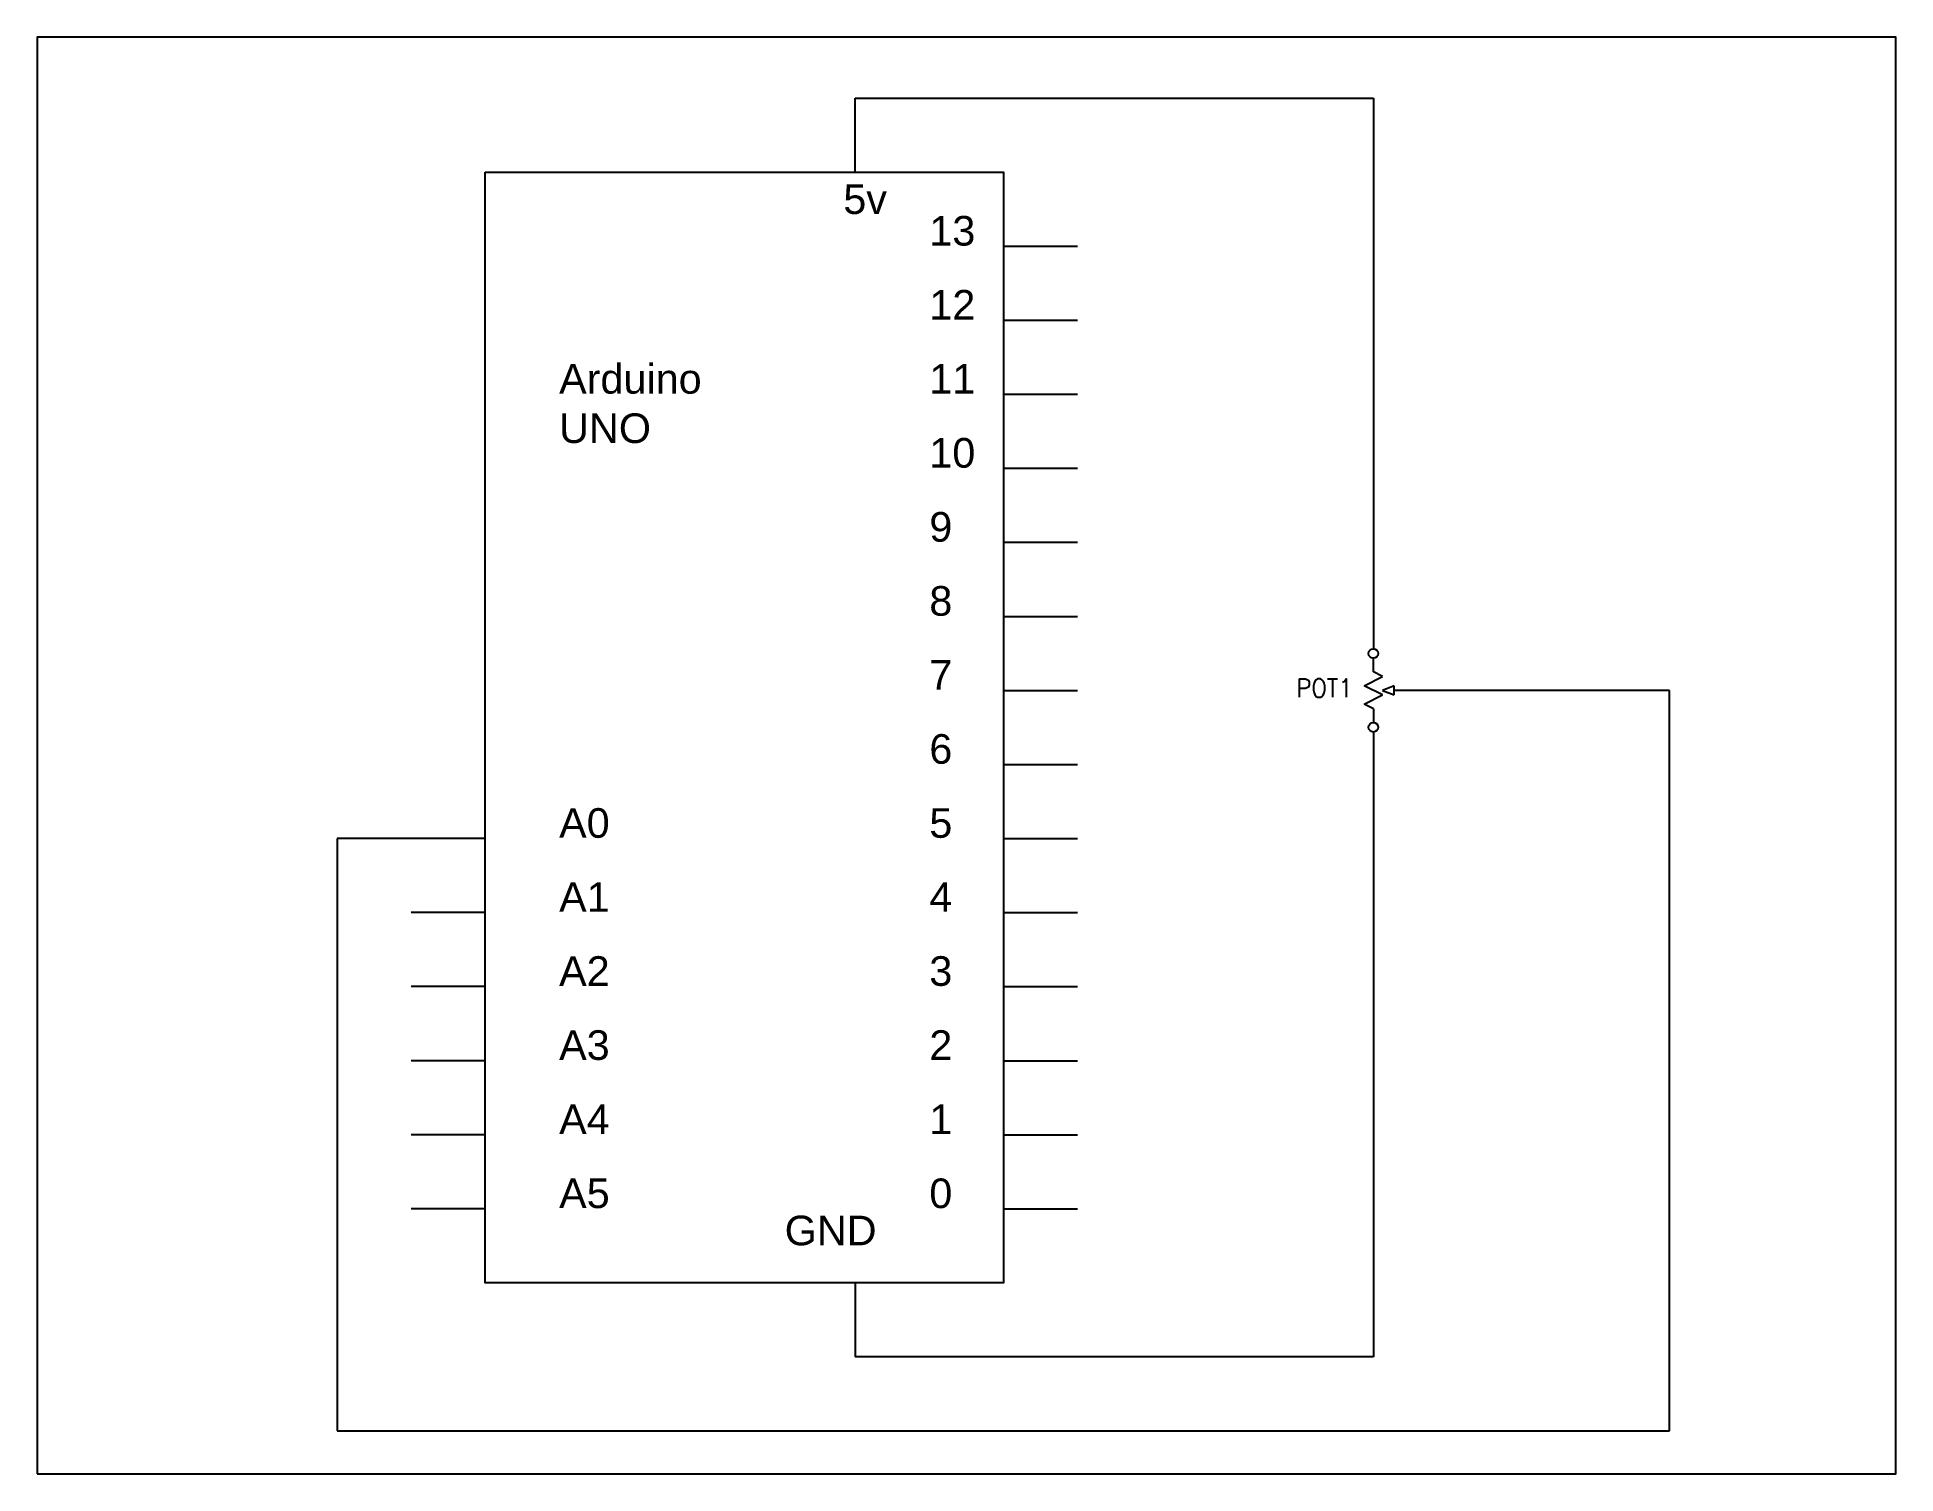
# Paper-space layout 'Layout13' of a CAD drawing. Header units: inches. Extents: x -0.1 to 10.9, y -0.1 to 8.4.
# The model-space entities are those that its viewports show. They can reach past a viewport. Long polylines and large blocks are cut down to what shows.
import ezdxf
from ezdxf.enums import TextEntityAlignment as Align

# ---------------------------------------------------------------- set-up
doc = ezdxf.new("R2010")
doc.units = ezdxf.units.IN
doc.header["$MEASUREMENT"] = 0
for name, color, linetype in [('SYMS', 7, 'Continuous'), ('TAGS', 150, 'Continuous'), ('WIRES', 7, 'Continuous')]:
    doc.layers.add(name, color=color, linetype=linetype)
doc.styles.get("Standard").update_dxf_attribs({"font": 'arial.ttf'})
doc.styles.add('WD', font='romans.shx')

# ---------------------------------------------------------------- blocks, each defined once
blk = doc.blocks.new('VVR1TZ')
for p, q in [((0, 0.125), (0, 0.217)), ((-0.062, 0.031), (0.062, 0.094)), ((0.062, -0.031), (-0.062, 0.031)), ((0.062, 0.094), (0, 0.125)), ((0.141, 0.031), (0.062, 0)), ((0.062, 0), (0.141, -0.031)), ((0.141, -0.031), (0.141, 0.031)), ((-0.062, -0.094), (0.062, -0.031)), ((0, -0.125), (-0.062, -0.094)), ((0, -0.125), (0, -0.217))]:
    blk.add_line(p, q)
for centre in [(0, 0.249), (0, -0.249)]:
    blk.add_circle(centre, 0.0322)
at = {"style": 'WD'}
for tag, width, p in [('INST', 0.7, (-0.141, 0.435)), ('LOC', 0.7, (-0.141, 0.266)), ('RATING1', 0.9, (-0.141, 0.109)), ('TAG1', 0.9, (-0.141, -0.047)), ('DESC1', 0.7, (-0.141, -0.203)), ('DESC2', 0.7, (-0.141, -0.359))]:
    blk.add_attdef(tag, text='', height=0.125, dxfattribs=dict(at, width=width)).set_placement(p, align=Align.RIGHT)
at = {"linetype": 'Continuous', "style": 'WD', "flags": 8}
for tag, p in [('TERM01', (0.062, 0.281)), ('TERM03', (0.156, 0.062))]:
    blk.add_attdef(tag, p, '', height=0.125, dxfattribs=at)
at = {"color": 7, "style": 'WD', "flags": 1}
for tag, p in [('X4TERM01', (-0.031, 0.25)), ('X2TERM01', (0, 0.281)), ('X1TERM01', (0.031, 0.25)), ('X1TERM03', (0.141, 0)), ('X4TERM02', (-0.031, -0.25)), ('X1TERM02', (0.031, -0.25)), ('X8TERM02', (0, -0.281))]:
    blk.add_attdef(tag, p, '', height=0.0125, dxfattribs=at)
at = {"linetype": 'Continuous', "style": 'WD', "flags": 9}
blk.add_attdef('ASSYCODE', text='', height=0.01, dxfattribs=at).set_placement((-0.141, -0.125), align=Align.CENTER)
at = {"style": 'WD', "flags": 9}
blk.add_attdef('FAMILY', text='', height=0.01, dxfattribs=at).set_placement((-0.141, -0.066), align=Align.CENTER)
at = {"linetype": 'Continuous', "style": 'WD', "flags": 9}
for tag, p in [('MFG', (-0.143, -0.099)), ('CAT', (-0.143, -0.084))]:
    blk.add_attdef(tag, text='', height=0.01, dxfattribs=at).set_placement(p, align=Align.MIDDLE)
at = {"linetype": 'Continuous', "style": 'WD', "flags": 8}
blk.add_attdef('TERM02', text='', height=0.125, dxfattribs=at).set_placement((0.062, -0.297), align=Align.TOP_LEFT)

msp = doc.modelspace()

# ---------------------------------------------------------------- linework, layer by layer
for points in [[(25, 20), (36, 20), (36, 28.5), (25, 28.5)], [(27.651, 27.701), (30.718, 27.701), (30.718, 21.13), (27.651, 21.13)]]:
    msp.add_lwpolyline(points, close=True)
at = {"layer": 'WIRES'}
for p, q in [((29.842, 27.701), (29.842, 28.139)), ((29.842, 28.139), (32.908, 28.139)), ((32.908, 28.139), (32.908, 24.881)), ((30.718, 27.263), (31.156, 27.263)), ((30.718, 26.825), (31.156, 26.825)), ((30.718, 26.387), (31.156, 26.387)), ((30.718, 25.949), (31.156, 25.949)), ((30.718, 25.511), (31.156, 25.511)), ((30.718, 25.073), (31.156, 25.073)), ((30.718, 24.635), (31.156, 24.635)), ((34.661, 24.635), (33.031, 24.635)), ((34.661, 20.254), (34.661, 24.635)), ((32.908, 24.388), (32.908, 20.692)), ((30.718, 24.197), (31.156, 24.197)), ((27.213, 23.759), (26.775, 23.759)), ((26.775, 23.759), (26.775, 20.254)), ((27.651, 23.759), (27.213, 23.759)), ((30.718, 23.759), (31.156, 23.759)), ((27.651, 23.321), (27.213, 23.321)), ((30.718, 23.321), (31.156, 23.321)), ((27.651, 22.883), (27.213, 22.883)), ((30.718, 22.883), (31.156, 22.883)), ((27.651, 22.444), (27.213, 22.444)), ((30.718, 22.444), (31.156, 22.444)), ((27.651, 22.006), (27.213, 22.006)), ((30.718, 22.006), (31.156, 22.006)), ((27.651, 21.568), (27.213, 21.568)), ((30.718, 21.568), (31.156, 21.568)), ((29.842, 21.13), (29.842, 20.692)), ((32.908, 20.692), (29.842, 20.692)), ((26.775, 20.254), (34.661, 20.254))]:
    msp.add_line(p, q, dxfattribs=at)

# ---------------------------------------------------------------- block references
at = {"layer": 'SYMS'}
ref = msp.add_blockref('VVR1TZ', (32.908, 24.635), dxfattribs=dict(at, xscale=0.8761373960843379, yscale=0.8761373960843379, zscale=0.8761373960843379))
ref.add_attrib('TAG1', 'POT1', dxfattribs={"layer": 'TAGS', "height": 0.1095, "style": 'WD', "width": 0.9}).set_placement((32.785, 24.594), align=Align.RIGHT)

# ---------------------------------------------------------------- texts
at = {"char_height": 0.17523, "attachment_point": 1}
for s, insert in [('{\\C256;\\c0;5v}', (29.771, 27.629)), ('{\\C256;\\c0;13}', (30.28, 27.442)), ('{\\C256;\\c0;12}', (30.28, 27.004)), ('{\\C256;\\c0;Arduino UNO}', (28.089, 26.566)), ('{\\C256;\\c0;11}', (30.28, 26.566)), ('{\\C256;\\c0;10}', (30.28, 26.128)), ('{\\C256;\\c0;9}', (30.28, 25.69)), ('{\\C256;\\c0;8}', (30.28, 25.252)), ('{\\C256;\\c0;7}', (30.28, 24.814)), ('{\\C256;\\c0;6}', (30.28, 24.376)), ('{\\C256;\\c0;A0}', (28.089, 23.938)), ('{\\C256;\\c0;5}', (30.28, 23.938)), ('{\\C256;\\c0;A1}', (28.089, 23.5)), ('{\\C256;\\c0;4}', (30.28, 23.5)), ('{\\C256;\\c0;A2}', (28.089, 23.062)), ('{\\C256;\\c0;3}', (30.28, 23.062)), ('{\\C256;\\c0;A3}', (28.089, 22.624)), ('{\\C256;\\c0;2}', (30.28, 22.624)), ('{\\C256;\\c0;A4}', (28.089, 22.185)), ('{\\C256;\\c0;1}', (30.28, 22.185)), ('{\\C256;\\c0;A5}', (28.089, 21.747)), ('{\\C256;\\c0;0}', (30.28, 21.747)), ('{\\C256;\\c0;GND}', (29.424, 21.527))]:
    msp.add_mtext_dynamic_manual_height_columns(s, width=0.42832, gutter_width=0.876, heights=[0], dxfattribs=dict(at, insert=insert))

psp = doc.layouts.new('Layout13')

# ---------------------------------------------------------------- viewports
at = {"layer": '0'}
psp.add_viewport(center=(5.375, 4.108), size=(11, 8.5), view_center_point=(30.5, 24.25), view_height=8.5, dxfattribs=at)

doc.saveas('drawing.dxf')
